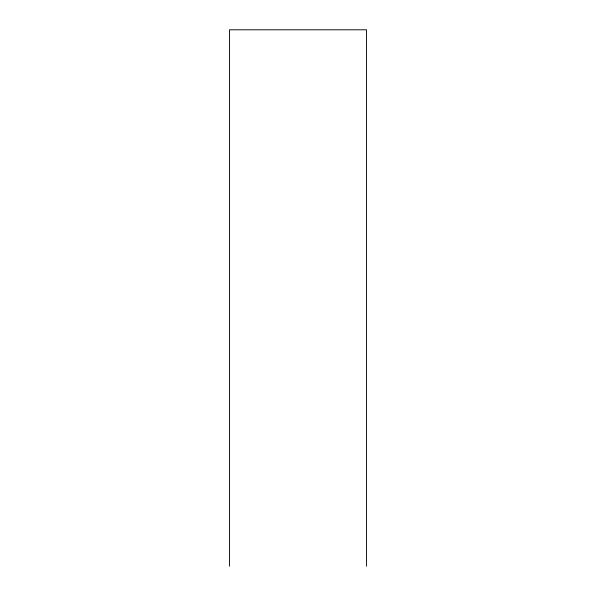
<?xml version="1.0" encoding="UTF-8"?>
<svg xmlns="http://www.w3.org/2000/svg" width="596" height="596" viewBox="0 0 596 596"><rect width="100%" height="100%" fill="white"/><g stroke="black" fill="none" stroke-linecap="round" stroke-linejoin="round"><path stroke-width="0.89" d="M366.533 566.2L366.533 29.8L229.467 29.8L229.467 566.2"/></g></svg>
